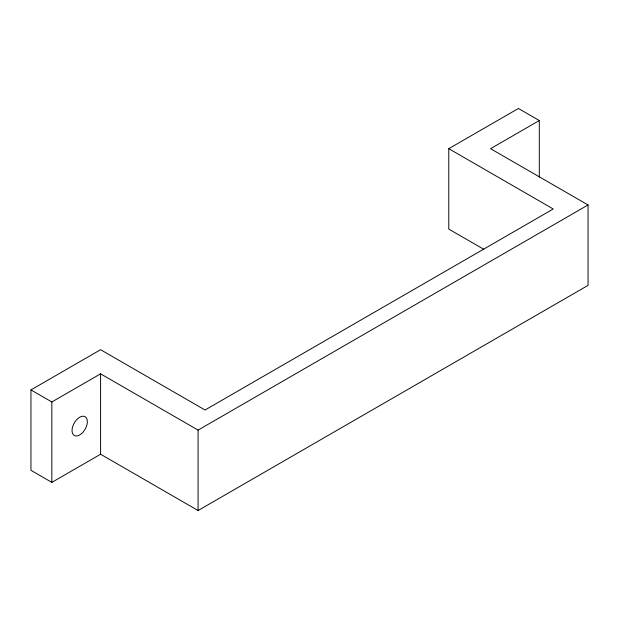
<?xml version="1.0" encoding="UTF-8"?>
<svg xmlns="http://www.w3.org/2000/svg" width="619" height="619" viewBox="0 0 619 619"><rect width="100%" height="100%" fill="white"/><g stroke="black" fill="none" stroke-linecap="round" stroke-linejoin="round"><path stroke-width="0.93" d="M539.304 177.019L539.304 120.535L490.558 148.684L588.05 204.966L588.05 285.374L198.08 510.528L100.588 454.238L51.841 482.379L30.95 470.316L30.95 389.908L100.588 349.704L205.044 410.01L553.231 208.99L448.775 148.684L448.775 229.092L483.872 249.356M448.775 148.684L518.413 108.472L539.304 120.535M30.95 389.908L51.841 401.971L100.588 373.83L198.08 430.112L588.05 204.966M198.08 430.112L198.08 510.528M100.588 373.83L100.588 454.238M51.841 401.971L51.841 482.379M81.677 433.493A10.833 6.252 -60 0 0 85.113 416.711A10.833 6.252 -60 0 0 72.299 428.077A10.833 6.252 -60 0 0 81.677 433.493"/></g></svg>
